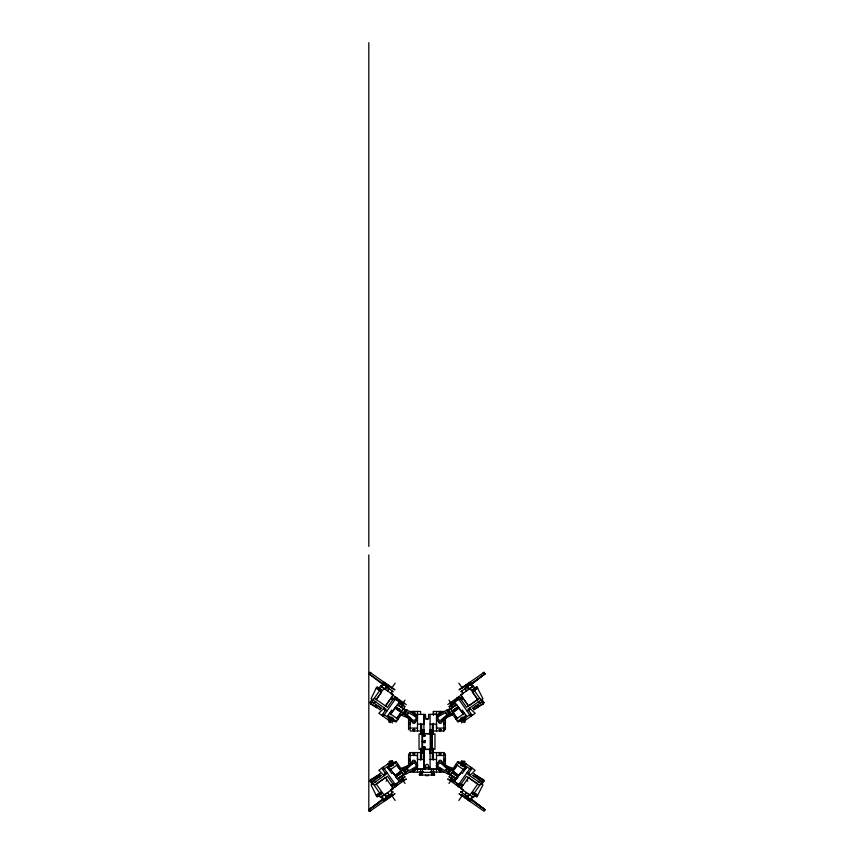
<?xml version="1.0" encoding="UTF-8"?>
<svg xmlns="http://www.w3.org/2000/svg" width="854" height="854" viewBox="0 0 854 854"><rect width="100%" height="100%" fill="white"/><g stroke="black" fill="none" stroke-linecap="round" stroke-linejoin="round"><path stroke-width="1.28" d="M417.489 755.32L417.489 759.452L423.915 759.452M420.574 759.452L420.574 752.566L410.133 752.566L410.133 755.32L410.133 752.566L410.133 764.223M420.584 723.349L420.574 731.003L410.133 731.003L410.133 718.097M420.584 769.155L420.584 772.112L410.133 772.123M423.947 753.303L422.036 753.249L422.036 749.332M423.926 729.647L423.926 733.735M430.181 753.249L430.181 749.385L423.328 749.385M431.473 749.385L432.028 749.374L432.06 733.917M432.081 733.735L432.081 729.647L430.106 729.647M443.866 772.123L433.426 772.112L433.416 769.507M433.426 759.452L433.426 752.566L443.866 752.566L443.866 755.32M443.866 711.457L433.416 711.457L433.416 714.424L438.967 714.414M436.511 728.248L436.511 724.117L430.085 724.117M436.511 769.305L430.992 769.155M433.426 731.003L443.866 731.003L443.866 728.248M428.559 766.86L428.238 764.928A1.58 1.58 0 0 0 427.235 764.362L426.765 764.362A1.58 1.58 0 0 0 425.762 764.928L425.441 766.86M417.371 766.433L417.489 765.472M423.445 735.166L424.716 736.137L424.513 734.504M443.824 718.684A3.683 3.683 0 0 1 439.927 721.769A3.683 3.683 0 0 1 436.511 718.161L436.629 717.146M428.569 717.83L428.238 718.641A1.58 1.58 0 0 1 427.235 719.217L426.765 719.217A1.58 1.58 0 0 1 425.762 718.641L425.431 714.414L415.033 714.414M423.531 734.952C422.089 737.258 426.893 736.436 424.758 734.611M425.132 748.04L424.758 746.631M457.637 764.608L450.602 774.663L447.197 773.692L438.027 768.461M451.243 770.127L452.951 771.322L452.065 772.582L458.086 776.809L456.634 778.891L448.894 773.468L452.535 768.269L454.232 769.465M399.309 702.778L404.881 706.685L396.363 718.961M380.884 686.894L383.083 683.755L368.96 673.859L369.867 672.279L392.915 688.431M381.802 715.385L386.115 709.236L371.052 698.679L376.251 688.057L377.82 689.135L378.696 687.876M380.542 686.072L378.162 689.37L381.663 691.847L376.294 699.522L381.663 691.847L376.251 688.057L377.137 686.787L382.549 690.576L384.001 688.495L380.542 686.072L393.182 694.921L391.73 697.003C393.598 701.636 400.75 699.191 395.071 696.757M378.354 689.52L379.357 688.345M382.72 683.499L383.756 682.015L386.499 683.937M379.667 709.418L380.243 709.823L369.899 702.575L372.098 699.437M370.519 703.002L373.091 699.33M381.418 687.427L383.692 684.182L386.435 686.104L384.161 689.349M373.006 700.045L380.596 689.21M387.897 687.128L384.268 684.588L385.303 683.104M386.072 685.847L386.713 684.929L387.225 685.292M386.168 685.826L386.766 684.972M375.835 701.241L374.319 703.408L371.575 701.486L381.311 708.308L378.034 706.012M385.432 689.498L386.958 687.321M387.737 686.926L388.335 686.072M387.737 687.022L388.378 686.104M389.114 685.762L388.036 688.068M376.294 704.796L375.354 706.397M387.406 690.875L388.933 688.698M376.368 707.101L376.977 707.528M387.62 691.025L389.146 688.847M391.388 688.548L395.178 683.136M390.716 693.192L392.242 691.014M391.004 693.395L392.498 691.196M385.464 705.938L390.844 698.262M385.528 705.991L391.089 698.049M391.719 697.013L392.947 695.263M394.932 696.65L387.449 707.336L374.33 698.145M383.168 716.335L384.311 714.787M383.2 716.367L396.331 697.633M396.107 699.597L396.993 698.102M397.206 700.376L397.761 699.479M390.705 714.072L392.915 710.912L391.719 710.069L387.513 716.079L390.769 718.353M390.331 714.734L398.957 702.532M387.833 719.612L388.944 718.033M401.636 702.201L400.643 702.778M390.491 719.58L389.904 719.164L391.58 717.04M389.253 720.605L390.363 719.025M389.349 722.078L390.385 720.605M398.637 708.66L397.761 709.92L395.039 708.019L393.737 709.877L395.039 708.019L403.793 714.168L411.649 721.075M390.225 721.288L391.335 719.708M392.232 718.438L392.68 717.808L393.31 718.257L392.872 718.887M401.924 704.603L400.686 707.005M402.693 703.504L405.052 700.141M399.234 709.087L398.348 710.336L401.07 712.247L401.935 710.987L395.925 706.76L397.783 704.956M402.907 705.297L404.348 703.248M396.864 718.385L399.074 715.225L400.28 716.068L396.075 722.068L392.424 719.516M402.042 714.488L401.465 715.3L399.768 714.104M451.958 769.091L452.535 768.269L445.5 765.536M457.136 765.184L454.926 768.354L453.72 767.511L457.925 761.501L461.181 763.786M458.246 763.615L459.132 762.344L461.309 763.871M454.211 780.46L449.119 776.894L450.592 774.674L451.478 775.293M460.989 763.647L462.398 761.32L461.139 762.793M449.161 776.926L450.666 777.973L452.609 776.083M449.652 780.321L451.093 778.272M461.128 764.693L460.69 765.323L461.32 765.76L461.768 765.131M455.428 774.962L454.766 774.482L455.652 773.233L442.351 762.494M452.076 778.965L453.602 776.788M448.948 783.438L451.307 780.065M463.775 762.28L462.665 763.86L463.701 764.586M463.615 762.974L464.651 761.501M462.505 766.593L464.565 762.835M458.214 784.196L452.972 780.524L452.364 781.367L450.442 780.022M453.495 779.958L454.968 777.738M452.759 781.645L452.972 780.524M466.167 763.956L465.056 765.536L464.032 764.821M454.691 780.791L463.669 768.835M468.536 777.631L477.706 784.057L472.337 791.733L475.838 794.199L473.458 797.497L460.818 788.648L462.281 786.566L457.53 783.63L456.463 785.093L458.929 786.822M457.296 784.826L457.893 783.972M457.007 785.466L458.043 783.983M457.669 785.936L470.832 767.234M463.263 785.392L461.171 783.919L460.285 785.178L462.281 786.566M459.068 786.918L466.551 776.233L479.67 785.424L473.404 794.359L471.451 792.992L469.999 795.074M472.198 768.184L467.885 774.332L482.948 784.901L476.863 796.782L473.756 794.615M463.156 785.306L468.472 777.578M467.512 780.001L467.063 780.641L467.843 781.186M461.502 792.373L463.028 790.196M461.758 792.565L463.284 790.377L462.185 789.608M458.822 800.444L462.612 795.021M475.379 777.236L476.489 775.656M477.108 776.105L483.791 779.841L483.268 779.467M464.854 794.722L466.38 792.544M465.067 794.882L466.594 792.693M478.646 777.183L477.589 778.699M464.886 797.807L465.964 795.501M465.622 797.465L466.263 796.558M466.263 796.654L465.889 797.657M467.287 796.43L468.686 794.167M465.953 798.554L466.989 797.07M469.839 794.231L467.565 797.465L470.308 799.387L472.582 796.141M478.165 782.328L479.681 780.161L482.425 782.083L472.689 775.272L474.653 776.638M467.928 797.721L467.287 798.639L465.142 797.134M468.697 800.476L469.732 798.981L470.308 799.387M475.08 774.674L482.99 780.225L483.428 779.585M480.909 784.25L483.481 780.567L478.763 777.257M470.917 799.814L473.116 796.686M481.902 784.132L484.101 780.994L483.481 780.567M471.28 800.07L470.244 801.554L467.501 799.643M474.717 795.287L475.646 794.049M472.337 791.733L477.749 795.522L476.18 794.433L475.304 795.693L476.863 796.782M461.021 795.095L459.046 793.718L484.101 811.268L485.04 809.72L475.059 802.717M392.605 722.954L378.834 713.303L384.193 707.891M402.522 708.286L405.106 710.101L401.476 715.3L408.5 718.033M415.973 715.118L406.803 709.887L403.793 714.168L402.757 713.453M447.197 773.692L450.207 769.401M469.807 775.678L475.166 770.276L461.48 760.679M479.67 785.424L480.994 783.524M442.351 721.075L449.556 713.239M404.444 770.34L411.649 762.494M443.045 720.424L458.961 708.019L460.263 709.877L458.961 708.019L456.239 709.92L455.577 708.51M398.658 774.888L397.761 773.649L395.039 775.549L393.737 773.703L395.028 775.549L410.955 763.156M405.212 773.393L397.377 778.901L395.914 776.809L401.935 772.582L396.363 764.608M470.629 684.94L484.538 674.212M369.462 809.357L383.371 798.639M484.271 674.393L470.97 684.641L471.483 684.278M423.52 734.771L424.289 734.515M424.897 748.125L423.531 747.944L424.054 746.663M440.29 754.263L440.184 753.495L440.088 754.263M369.729 809.176L383.03 798.938L382.517 799.291M391.452 789.865L393.182 788.648L391.719 786.566L396.491 783.609M475.304 689.754L477.749 688.057L472.337 691.847L477.706 699.522L468.536 705.938L463.156 698.262M381.802 768.184L386.115 774.332L371.052 784.901L376.251 795.522L378.728 793.782M462.729 698.561L461.171 699.661L463.316 698.145M454.798 709.066L455.652 710.336L452.93 712.247L449.108 706.685L454.691 702.778M469.689 714.787L470.832 716.335M395.925 776.809L399.234 774.482L398.348 773.233L402.757 770.127L401.465 768.269L399.768 769.465M391.271 785.007L392.829 783.919L393.715 785.178L391.73 786.566M449.236 706.6L452.78 704.112M453.442 703.653L454.968 705.831M390.417 760.754L389.146 761.64M464.096 719.164L463.498 719.58L464.096 719.164L462.42 717.04M465.259 721.641L463.989 722.537M399.031 777.738L400.505 779.958L399.789 780.46M404.529 777.14L399.309 780.791M459.089 689.829L460.882 688.57M461.085 688.431L484.133 672.279L482.852 673.176M460.114 689.103L465.953 685.025M464.096 687.171L467.405 684.844L467.832 685.826M465.74 687.289L467.949 685.741M465.868 687.299L469.732 684.588L468.697 683.104M466.327 687.812L464.886 685.762M466.786 687.491L467.287 687.139L460.754 691.719M458.929 696.757C453.25 699.191 460.402 701.636 462.281 697.013L460.818 694.921L462.548 693.715M462.996 693.395L461.502 691.196M477.717 699.511L472.337 691.847L475.838 689.37L473.458 686.072L469.999 688.495L471.451 690.576L473.404 689.21L480.994 700.045M462.783 694.046L447.795 704.55M456.346 699.415L453.325 701.529L457.392 698.679L456.911 699.02M451.179 703.034L450.688 703.376L451.456 702.831M450.698 704.731L458.972 698.935M471.451 690.576L474.963 688.121M472.198 715.385L467.885 709.236L482.948 698.679L476.863 686.787L475.304 687.876L476.18 689.135M475.39 689.701L476.02 689.263M447.87 710.827L456.623 704.678L458.086 706.76L452.065 710.987L457.637 718.961M456.217 704.956L448.894 710.101L451.243 713.453L450.207 714.168L447.197 709.887L438.027 715.118M445.5 718.033L454.232 714.104M479.67 698.145L466.551 707.336L459.068 696.65M383.168 767.234L396.331 785.936M389.307 762.932L388.858 763.241M391.805 761.181L393.011 763.647M392.52 760.679L378.834 770.276L384.193 775.678M391.783 762.344L392.349 761.949M389.904 764.405L390.694 763.86M390.299 764.586L391.335 763.86L390.225 762.28M392.701 762.9L393.854 762.099L383.51 769.347M390.609 765.323L388.719 766.657L389.595 767.917L388.399 768.76M392.893 763.732L396.075 761.501L400.28 767.511L399.074 768.354L396.864 765.184M376.892 776.094L370.209 779.841L370.732 779.467M478.165 701.241L479.681 703.408L482.425 701.486L472.721 708.286M372.098 784.132L369.899 780.994L375.354 777.183M376.731 776.211L376.144 776.158L376.667 775.784M369.899 780.994L379.144 774.525M379.347 774.375L380.243 773.756L376.102 776.649M477.215 707.4L483.524 703.92M478.646 706.397L477.728 704.774M481.902 699.437L484.101 702.575L473.756 709.823L477.898 706.92M376.411 778.699L375.28 777.225M380.062 776.222L371.575 782.083L374.319 780.161L375.835 782.328M380.414 775.891L381.311 775.272L379.347 776.638M483.268 704.102L482.99 703.354L484.101 702.575M459.132 721.224L461.576 719.516M463.391 718.246L465.281 716.912M470.49 714.222L460.146 721.47L461.544 720.488M463.103 719.399L464.032 718.748M374.33 785.424L387.449 776.233L394.932 786.918M398.487 775.016L401.956 772.592L401.049 771.322M397.366 778.891L406.024 772.817M398.263 778.282L398.882 777.845M377.98 794.305L378.61 793.868M385.464 777.631L376.294 784.057L381.663 791.733L376.251 795.522L377.137 796.782L380.265 794.594M400.921 779.659L404.924 776.862M377.137 796.782L378.696 795.693L377.82 794.433M379.037 795.458L382.549 792.992L384.001 795.074L380.542 797.497L378.162 794.199L381.663 791.733M395.028 784.634L403.301 778.837M395.872 784.132L401.028 780.524L401.636 781.367M401.583 781.41L403.376 780.15M395.071 786.822L397.537 785.093L396.469 783.63M392.018 788.957L392.573 788.573M392.947 788.306L406.365 778.912L405.853 779.264M391.217 789.523L393.011 788.263M391.815 789.608L390.716 790.377L392.242 792.565M390.972 790.196L392.498 792.373M386.713 796.43L388.57 795.127M392.979 792.042C394.409 790.345 385.88 800.155 385.432 794.071M368.811 809.816L388.068 796.323M370.113 808.909L378.941 802.717M386.083 797.807L388.26 796.28M389.904 796.398L392.616 794.498M388.858 797.134L386.766 798.597L386.072 797.721M389.413 796.75L392.669 794.466M369.931 811.247L394.954 793.718L392.979 795.095M393.747 794.562L390 797.177M459.324 689.669L464 686.392M465.409 685.399L470.244 682.015L471.28 683.499M466.775 685.292L467.373 684.876M466.433 686.808L467.373 686.146M466.433 686.894L470.308 684.182L472.582 687.427M483.887 674.66L485.189 673.763L470.917 683.755L473.116 686.894M460.818 694.921L473.458 686.072M458.288 699.33L452.962 703.055L452.364 702.201M458.897 699.383L459.858 698.711M460.285 698.391L462.27 697.003L461.053 695.263M473.917 688.858L476.863 686.787M474.717 688.292L475.646 689.52M450.997 708.617L447.197 709.887M452.385 707.646L450.666 705.596M452.044 710.987L458.075 706.76M389.349 762.9L391.495 766.593M390.801 763.786L391.74 763.124M389.808 764.928L388.944 765.536L387.833 763.956M392.861 762.793L391.751 761.213M467.191 711.222L470.501 708.895L475.166 713.303L461.395 722.954M455.94 719.228L464.491 713.229M390.577 765.355L387.513 767.5L391.719 773.5L392.915 772.656M473.586 707.678L474.141 707.283M475.646 706.237L476.842 705.404M472.924 708.147L476.19 705.863M387.951 768.13L396.512 762.131M457.488 721.438L466.049 715.449M477.333 707.785L477.632 707.101M377.158 778.165L380.243 776.019M461.181 719.794L457.925 722.068L453.72 716.068L454.926 715.225L457.136 718.385M463.103 718.449L466.487 716.079L462.281 710.069L461.085 710.912L463.295 714.072M389.509 770.34L398.06 764.341M383.499 774.685L386.809 772.358M463.541 719.1L464.245 718.598M461.779 720.787L463.199 719.794M464.693 720.648L463.701 718.983M386.157 781.186L386.937 780.641L386.488 780.001M401.615 775.923L403.141 778.111M403.003 774.952L404.892 776.884M390.737 785.392L392.829 783.919M382.549 792.992L380.596 794.359L373.006 783.524M379.357 795.234L378.354 794.049M396.63 784.869L397.334 784.378M403.558 780.022L401.86 781.218M380.542 797.497L393.182 788.648M370.252 808.813L368.96 809.72L369.995 811.204L371.148 810.393M381.418 796.141L385.303 800.476M386.125 797.689L387.567 796.675M383.692 799.387L386.873 797.262M388.196 797.604L387.737 796.654M390.769 795.8L392.189 794.807M387.396 799.002L388.677 798.116M386.499 799.643L383.756 801.554L382.72 800.07M400.622 780.802L401.241 781.645M415.973 768.461L406.803 773.692L403.398 774.663L401.935 772.582M415.652 721.288L415.535 721.662A1.729 1.729 0 0 1 413.816 723.381A1.729 1.729 0 0 1 412.087 721.662L411.97 721.288M442.03 721.288L441.913 721.662A1.729 1.729 0 0 1 440.184 723.381A1.729 1.729 0 0 1 438.465 721.662L438.348 721.288M423.733 734.611L424.513 734.547M413.912 754.263L413.816 753.495L413.71 754.263M411.97 762.291L412.087 761.917A1.729 1.729 0 0 1 413.816 760.188A1.729 1.729 0 0 1 415.535 761.917L415.652 762.291M438.348 762.291L438.465 761.917A1.729 1.729 0 0 1 440.184 760.188A1.729 1.729 0 0 1 441.913 761.917L442.03 762.291M401.476 768.269L408.5 765.536M424.289 746.631C420.905 747.912 427.011 749.513 424.513 746.535M410.133 711.457L420.584 711.457L420.584 714.424M412.503 712.951L415.119 712.951M438.881 712.951L441.497 712.951M412.695 713.261L414.927 713.261M439.073 713.261L441.304 713.261M425.207 718.737L428.815 718.737M408.586 719.751L410.048 719.751M443.952 719.751L445.414 719.751M408.586 722.836L410.048 722.836M443.952 722.836L445.414 722.836M417.489 724.117L423.915 724.117L423.915 733.917M408.586 724.384L410.048 724.384M443.952 724.384L445.414 724.384M420.67 725.163L421.588 725.163M432.434 725.163L433.352 725.163M410.133 728.088L417.489 728.088M436.511 728.088L443.866 728.088M420.67 728.248L421.588 728.248M432.434 728.248L433.352 728.248M412.503 729.636L415.119 729.636M424.011 729.647L422.025 729.647L422.036 753.249M438.881 729.636L441.497 729.636M420.67 731.344L421.588 731.344M432.434 731.344L433.352 731.344M432.039 733.565L422.538 733.565L422.538 749.449L432.039 749.449M422.783 733.917L419.036 733.917L419.036 749.353L422.783 749.353M426.722 733.874L430.288 733.874M431.217 733.917L434.964 733.917L434.964 749.353L431.217 749.353M421.972 741.635L424.043 741.635M430.042 753.303L432.081 753.249L432.081 729.647M412.503 753.933L415.119 753.933M438.881 753.933L441.497 753.933M410.133 755.48L417.489 755.48M436.511 755.48L443.866 755.48M420.67 756.559L421.588 756.559M432.434 756.559L433.352 756.559M408.586 759.195L410.048 759.195M443.952 759.195L445.414 759.195M430.085 759.452L436.511 759.452M408.586 760.733L410.048 760.733M443.952 760.733L445.414 760.733M408.586 763.828L410.048 763.828M443.952 763.828L445.414 763.828M423.968 767.383L430.032 767.383M412.589 769.155L421.588 769.166M432.434 769.166L441.411 769.155M412.695 770.319L414.927 770.319M439.073 770.319L441.304 770.319M412.503 770.618L415.119 770.618M438.881 770.618L441.497 770.618M420.125 771.738L423.2 771.738M430.79 771.738L433.875 771.738M423.338 772.518L420.894 772.518L420.894 771.738M430.662 772.518L433.095 772.518L433.095 771.738M422.346 774.055L419.463 774.055L419.463 775.048L419.56 774.055M431.654 774.055L434.537 774.055L434.537 775.048L419.463 775.048M423.008 769.155L417.489 769.305M403.398 708.905L406.803 709.887M376.667 707.785L370.572 703.984L371.01 703.354L369.899 702.575M391.986 694.088L391.292 693.597M404.839 706.642L404.049 706.098M388.741 721.641L390.193 722.665M456.516 778.827L455.737 778.282M450.666 777.973L453.079 779.659M454.99 781.004L453.623 780.044M387.001 684.289L394.954 689.851L393.886 689.103M386.819 685.004L389.904 687.171M386.723 687.15L393.342 691.783M402.917 705.308L401.391 707.486M390.684 698.145L392.829 699.661L391.271 698.561M463.807 760.903L465.035 761.768M463.423 765.355L466.487 767.5L462.281 773.5L461.085 772.656M482.99 780.225L484.101 780.994M370.476 703.92L371.095 704.347M394.868 721.224L393.011 719.933L392.349 720.872L390.801 719.794M389.755 718.598L390.897 719.399M450.731 780.225L452.417 781.41M461.181 792.16L460.519 791.69L467.042 796.259M465.804 795.394L466.327 795.757M467.917 797.807L465.74 796.28M462.847 795.533L463.455 795.949M370.038 672.397L371.148 673.176M391.399 688.217L392.285 688.836M386.051 685.741L388.068 687.256M383.692 684.182L384.268 684.588M391.452 693.715L393.182 694.921M391.217 694.046L406.365 704.667M396.63 698.7L400.675 701.529M402.544 702.831L403.312 703.376M395.028 698.935L403.301 704.731M377.98 689.263L378.61 689.701M406.13 710.827L397.484 704.753M461.651 761.949L462.217 762.344M464.096 764.405L463.306 763.86M462.26 763.124L463.199 763.786M461.544 763.081L460.146 762.099L470.49 769.347M383.499 708.895L386.809 711.222M389.509 713.229L398.06 719.228M463.391 765.323L465.281 766.657L464.405 767.917L465.601 768.76M457.488 762.131L466.049 768.13M474.205 774.066L473.756 773.756L477.898 776.649M387.951 715.449L396.512 721.438M455.94 764.341L464.491 770.34M467.191 772.358L470.501 774.685M383.51 714.222L393.854 721.47L392.402 720.456M452.93 771.322L458.961 775.549L460.263 773.703L458.961 775.549L456.239 773.66L455.353 774.888M452.044 772.592L454.798 774.503M455.065 774.706L458.075 776.809M447.87 772.742L456.634 778.891M475.39 793.868L476.02 794.305M471.451 792.992L474.963 795.458M450.698 778.837L458.972 784.634M456.666 784.378L457.37 784.869M461.053 788.306L447.688 778.944L448.147 779.264M461.427 788.573L461.993 788.968M460.989 788.263L462.783 789.523M471.483 799.291L470.97 798.938L484.271 809.176M465.932 796.323L485.189 809.816M467.127 797.262L467.778 797.711M461.331 794.466L464.587 796.75M461.384 794.498L462.302 795.149M400.558 703.653L399.031 705.831M461.171 783.919L462.729 785.007M377.82 689.135L378.696 689.754M475.304 793.814L476.18 794.433M369.462 674.212L383.371 684.94M470.629 798.639L484.538 809.357M404.444 713.239L410.955 720.424M443.045 763.156L449.556 770.34M406.429 773.158L406.803 773.692L403.793 769.401M402.757 770.127L405.106 773.468M484.004 672.376L485.04 673.859M480.909 699.33L483.481 703.002M467.287 684.929L467.928 685.847M467.565 686.104L469.839 689.349M467.042 687.321L468.568 689.498M465.665 686.072L466.263 686.926M465.622 686.104L466.263 687.022M465.067 688.698L466.594 690.875M464.854 688.847L466.38 691.025M458.822 683.136L462.612 688.548M461.758 691.014L463.284 693.192M462.911 698.049L468.472 705.991M469.807 707.891L470.501 708.895M457.669 697.633L470.8 716.367M457.007 698.102L458.032 699.597M456.239 699.479L456.879 700.397M455.043 702.532L463.669 714.734M465.056 718.033L466.167 719.612M463.615 720.605L464.651 722.078M448.948 700.141L451.307 703.504M452.076 704.603L453.602 706.792M461.768 718.438L461.32 717.808L460.69 718.257L461.128 718.887M462.665 719.708L463.775 721.288M449.652 703.248L451.093 705.297M460.989 719.933L461.651 720.872M451.232 713.442L452.535 715.3M394.868 762.344L395.754 763.615M402.907 778.272L404.348 780.321M392.872 764.693L393.31 765.323L392.68 765.76L392.232 765.131M400.398 776.788L401.924 778.965M402.693 780.065L405.052 783.438M389.349 761.501L390.385 762.974M390.331 768.835L398.957 781.047M396.107 783.972L396.704 784.826M395.957 783.983L396.993 785.466M385.528 777.578L391.089 785.52M391.388 795.021L395.178 800.444M377.511 775.656L378.621 777.236M387.62 792.544L389.146 794.722M387.406 792.693L388.933 794.882M387.673 795.757L389.114 797.807M387.737 796.558L388.378 797.465M387.011 797.07L388.047 798.554M384.161 794.231L386.435 797.465M370.572 779.585L371.01 780.225M370.519 780.567L373.091 784.25M380.884 796.686L383.083 799.814M436.511 765.472L436.629 766.433M417.371 717.146L417.489 718.097A3.683 3.683 0 0 1 414.073 721.769A3.683 3.683 0 0 1 410.176 718.684M436.511 714.264L428.569 714.414L428.569 717.83M433.416 769.155L433.426 772.112M445.414 716.922L445.414 729.636M445.414 753.933L445.414 766.657M443.866 718.097L443.866 731.003M443.866 752.566L443.866 764.223M440.547 711.457L440.184 713.41L439.821 711.457M440.547 731.003L440.184 729.049L439.821 731.003M440.547 752.566L440.184 754.52L439.821 752.566M440.547 772.123L440.184 770.169L439.821 772.123M436.511 711.457L436.511 731.003M436.511 752.566L436.511 772.123M434.259 774.055L434.259 775.048M433.992 774.055L433.992 775.048M433.661 774.055L433.661 775.048M433.416 711.457L433.416 715.364M433.416 723.189L433.352 734.28M433.352 748.232L433.352 760.103M433.298 774.055L433.298 775.048M432.647 724.405L432.647 733.533M432.647 749.161L432.647 759.59M432.434 723.616L432.434 734.152M432.434 748.488L432.434 759.025M431.654 775.048L431.644 772.379L422.356 772.379L422.346 775.048M431.323 772.379L431.323 768.974L422.538 768.974L422.538 772.379M430.181 729.647L430.181 733.735M430.085 714.414L430.085 733.917M430.085 749.353L430.085 769.155M428.494 767.383L428.494 769.561M428.334 775.048L428.334 775.656L425.666 775.656L425.666 775.048M425.505 767.383L425.505 769.561M423.381 749.385L423.381 753.185M421.588 723.616L421.588 734.152M421.588 748.488L421.588 759.025M421.374 724.405L421.374 733.533M421.374 749.161L421.374 759.59M420.67 723.914L420.67 734.28M420.67 748.232L420.584 760.22M420.702 774.055L420.702 775.048M420.339 774.055L420.339 775.048M420.008 774.055L420.008 775.048M419.741 774.055L419.741 775.048M417.489 711.457L417.489 731.003M417.489 752.566L417.489 772.123M414.179 711.457L413.816 713.41L413.453 711.457M414.179 731.003L413.816 729.049L413.453 731.003M414.179 752.566L413.816 754.52L413.453 752.566M414.179 772.123L413.816 770.169L413.453 772.123M408.586 716.922L408.586 729.636M408.586 753.933L408.586 766.657M368.811 42.7L368.811 546.421M368.811 554.961L368.811 811.3M410.176 764.896A3.683 3.683 0 0 1 414.521 761.864A3.683 3.683 0 0 1 417.403 766.305A3.683 3.683 0 0 1 412.856 769.027M441.144 769.027A3.683 3.683 0 0 1 436.597 766.305A3.683 3.683 0 0 1 439.479 761.864A3.683 3.683 0 0 1 443.824 764.896M436.511 718.161A3.683 3.683 0 0 1 439.81 714.435M414.19 714.435A3.683 3.683 0 0 1 417.489 718.161M423.915 749.353L423.915 769.155L423.872 749.449M423.915 714.414L423.915 724.117L423.915 714.414M407.443 769.817L408.052 769.913L407.443 769.817M445.948 713.656L446.557 713.752L445.969 713.581M413.432 770.714L414.19 770.874L413.432 770.714M439.81 712.695L440.568 712.855L439.81 712.695M413.443 729.583L414.179 729.786L413.443 729.594M439.821 729.583L440.557 729.786L439.821 729.594M413.443 712.652L414.179 712.898L413.443 712.663M439.821 770.682L440.557 770.916L439.821 770.682M407.465 713.592L408.041 713.816L407.465 713.592M445.959 769.753L446.535 769.977L445.959 769.753M412.119 764.074L406.237 769.518A1.174 1.174 0 0 0 405.981 771.151A1.174 1.174 0 0 0 407.614 771.408L415.108 767.255A2.199 2.199 0 0 0 415.599 764.181A2.199 2.199 0 0 0 412.514 763.689L412.119 764.074M442.041 719.249L441.486 719.879A2.199 2.199 0 0 1 438.401 719.388A2.199 2.199 0 0 1 438.892 716.314L446.386 712.161A1.174 1.174 0 0 1 448.019 712.417A1.174 1.174 0 0 1 447.763 714.051L442.041 719.249M431.708 734.088L430.213 734.088L430.213 748.937L431.708 748.937L431.708 734.088M431.163 734.696L430.758 748.35L431.163 734.696M425.143 740.599L424.043 740.599L424.043 742.67L425.143 742.67L425.143 740.599M414.596 716.036L407.614 712.161A1.174 1.174 0 0 0 405.981 712.417A1.174 1.174 0 0 0 406.237 714.051L412.514 719.879A2.199 2.199 0 0 0 415.599 719.388A2.199 2.199 0 0 0 415.108 716.314L414.596 716.036M439.682 767.597L438.892 767.255A2.199 2.199 0 0 1 438.401 764.181A2.199 2.199 0 0 1 441.486 763.689L447.763 769.518A1.174 1.174 0 0 1 448.019 771.151A1.174 1.174 0 0 1 446.386 771.408L439.682 767.597"/></g></svg>
